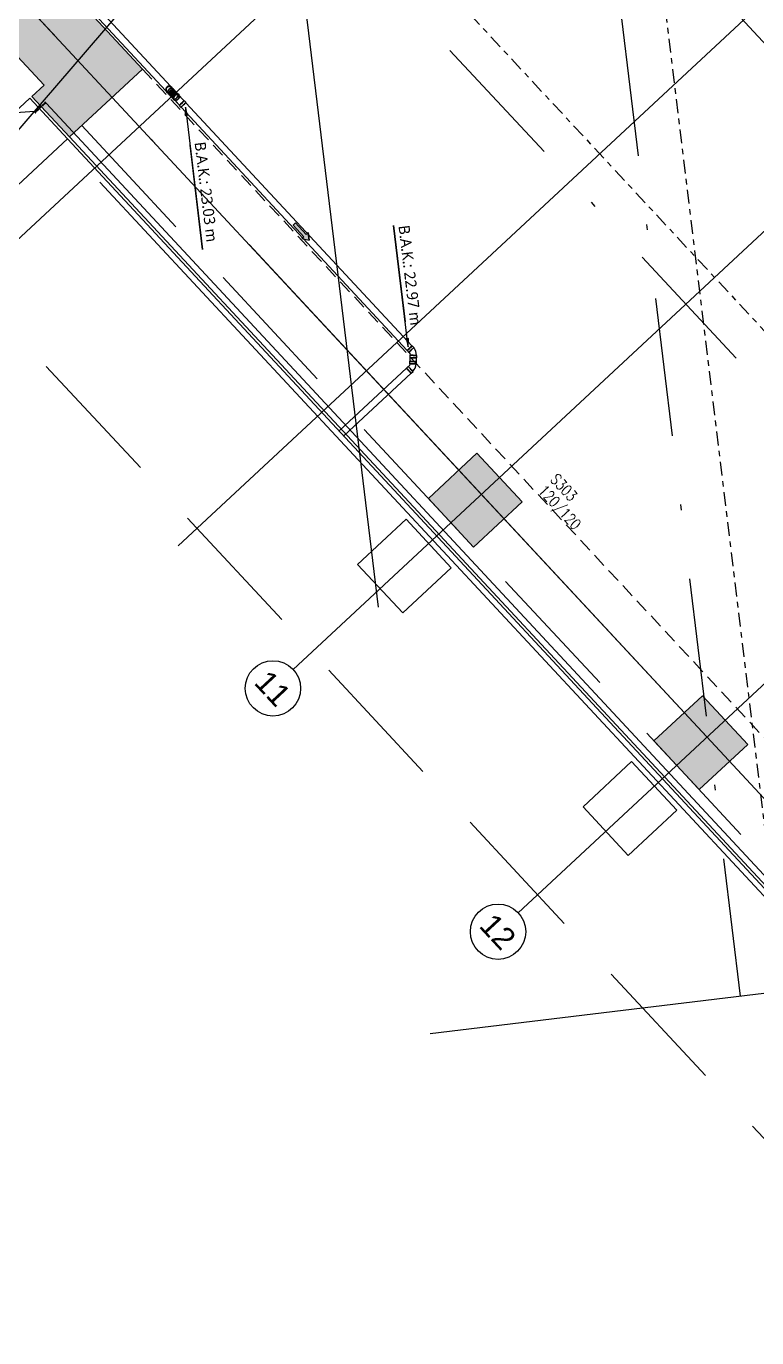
# Model space of a CAD drawing. Header units: millimetres. Extents: x 400382 to 401500, y 4543975 to 4544133.
# Drawn here: x 400471.83 to 400485.04, y 4543986.66 to 4544010.36 of the extents above; entities that cross this region are included whole.
import ezdxf
from ezdxf.enums import TextEntityAlignment as Align

# ---------------------------------------------------------------- set-up
doc = ezdxf.new("R2010")
doc.units = ezdxf.units.MM
for name, pattern in [('AKS', [3, 2.5, -0.25, 0, -0.25]), ('CENTER', [2, 1.25, -0.25, 0.25, -0.25]), ('DASHDOT2', [0.5, 0.25, -0.125, 0, -0.125]), ('HIDDEN', [0.375, 0.25, -0.125]), ('UUC-ST-KAL-I05-101-U-000$0$ACAD_ISO05W100', [33, 24, -3, 0, -3, 0, -3])]:
    doc.linetypes.add(name, pattern=pattern)
for name, color, linetype in [('aks prota', 2, 'AKS'), ('caks prota', 4, 'Continuous'), ('kiriş prota', 6, 'Continuous'), ('kolon prota', 1, 'Continuous'), ('kolon tarama prota', 252, 'Continuous'), ('lkolon prota', 4, 'Continuous'), ('merdiven prota', 2, 'Continuous'), ('not çizgisi prota', 4, 'Continuous'), ('perde prota', 1, 'Continuous'), ('PRT-AL-TUNEL_EKSENI', 14, 'DASHDOT2'), ('skesit prota', 7, 'Continuous'), ('st_s_ölçü', 4, 'Continuous'), ('taks prota', 7, 'Continuous'), ('TARAMA', 8, 'Continuous'), ('tkolon prota', 6, 'Continuous'), ('UUC-ST-KAL-I05-101-U-000$0$st_s_su tutucu', 2, 'Continuous')]:
    doc.layers.add(name, color=color, linetype=linetype)
doc.styles.add('OLCU', font='romanstw.shx')
doc.styles.add('Segoe UI Light_1', font='', dxfattribs={"height": 200})
doc.styles.add('TAKS', font='Arial Unicode.ttf')
doc.styles.add('tkolon', font='romanstw.shx')
doc.styles.get('Segoe UI Light_1').set_extended_font_data('Segoe UI Light')
doc.dimstyles.new('1-50', dxfattribs={"dimtxt": 10, "dimasz": 4, "dimexe": 4, "dimexo": 8, "dimgap": 4, "dimtad": 1, "dimdec": 1, "dimrnd": 0.05, "dimzin": 9, "dimdsep": 46, "dimtxsty": 'OLCU', "dimblk1": 'OBLIQUE', "dimblk2": 'OBLIQUE', "dimsah": 1, "dimcen": 2, "dimdle": 4, "dimclrd": 4, "dimclre": 4, "dimclrt": 3, "dimadec": 1, "dimazin": 0, "dimtfac": 1, "dimtdec": 1, "dimtix": 1, "dimtmove": 2, "dimatfit": 3, "dimldrblk": 'OBLIQUE', "dimfxl": 1, "dimtvp": 1, "dimtolj": 1, "dimtzin": 1, "dimarcsym": 0})

# ---------------------------------------------------------------- blocks, each defined once
blk = doc.blocks.new('Flow Direction - Flow Direction _25mm_-1035271-_17_70 m  ARA KAT')
at = {"layer": 'TARAMA'}
blk.add_hatch(color=256, dxfattribs=at).paths.add_polyline_path([(0, 0), (-117, -78), (-117, -30), (-400, -30), (-400, 30), (-117, 30), (-117, 78)], flags=0)
for p, q in [((-117, 30), (-400, 30)), ((-400, 30), (-400, -30)), ((-117, 30), (-400, 30)), ((-400, 30), (-400, -30)), ((0, 0), (-117, 78)), ((-117, 78), (-117, 30)), ((-117, 78), (0, 0)), ((-117, 30), (-117, 78)), ((-117, -78), (0, 0)), ((-117, -78), (0, 0)), ((-400, -30), (-117, -30)), ((-117, -30), (-400, -30)), ((-117, -30), (-117, -78)), ((-117, -30), (-117, -78))]:
    blk.add_line(p, q, dxfattribs=at)
blk = doc.blocks.new('17.60 mekanik')
at = {"layer": 'kolon tarama prota'}
for points in [[(142740.3, 61096.3), (142751.3, 61085.9), (142753.6, 61089.1)], [(143332.1, 61096.3), (143321.1, 61106.7), (143318.8, 61103.5)]]:
    blk.add_hatch(color=256, dxfattribs=at).paths.add_polyline_path(points, flags=0)
for p, q in [((143153.3, 61226.2), (143295.3, 61123)), ((143332.1, 61096.3), (143153.3, 61226.2)), ((142706.5, 61102.2), (142495.2, 61102.2)), ((142495.2, 61090.4), (142706.5, 61090.4)), ((142704.3, 61102.7), (142701.1, 61102.7)), ((142701.1, 61089.9), (142704.3, 61089.9)), ((142713.5, 61102.2), (142704.3, 61102.2)), ((142704.3, 61090.4), (142713.5, 61090.4)), ((142711, 61102.7), (142706.5, 61102.7)), ((142706.5, 61089.9), (142711, 61089.9)), ((142727.3, 61102), (142711, 61102)), ((142711, 61090.6), (142730.7, 61090.6)), ((142716.6, 61102.7), (142713.5, 61102.7)), ((142713.5, 61089.9), (142716.6, 61089.9)), ((142727.3, 61102), (142716.6, 61102)), ((142716.6, 61090.6), (142727.3, 61090.6)), ((142730.7, 61102), (142727.3, 61102)), ((142735.2, 61102.7), (142730.7, 61102.7)), ((142730.7, 61099.4), (142730.7, 61093.2)), ((142730.7, 61089.9), (142735.2, 61089.9)), ((143335.7, 61102.2), (142735.2, 61102.2)), ((142735.2, 61090.4), (143335.7, 61090.4)), ((142740.3, 61096.3), (142751.3, 61085.9)), ((142753.6, 61089.1), (142740.3, 61096.3)), ((142740.3, 61096.3), (142950.3, 60943.7)), ((142751.3, 61085.9), (142753.6, 61089.1)), ((143321.1, 61106.7), (143318.8, 61103.5)), ((143318.8, 61103.5), (143332.1, 61096.3)), ((143332.1, 61096.3), (143321.1, 61106.7)), ((143340.1, 61102.7), (143335.7, 61102.7)), ((143335.7, 61089.9), (143340.1, 61089.9)), ((143345.1, 61087.9), (143348.3, 61084.7)), ((143357.3, 61093.8), (143354.1, 61096.9)), ((143361.6, 61088.8), (143356.9, 61093.4)), ((143365, 61086), (143361.9, 61089.1)), ((143348.6, 61085.1), (143353.2, 61080.5)), ((143352.9, 61080.1), (143356, 61077)), ((143358.1, 61072), (143358.1, 61067.6)), ((143358.6, 61067.6), (143358.6, 60902.2)), ((143370.4, 60902.2), (143370.4, 61067.6)), ((143370.8, 61067.6), (143370.8, 61072)), ((142950.3, 60943.7), (142796.5, 61055.5))]:
    blk.add_line(p, q, dxfattribs=at)
at = {"layer": 'kolon tarama prota', "flags": 128}
for points in [[(142691.6, 61096.3), (142692.1, 61098.6), (142693.4, 61100.5), (142695.4, 61101.7), (142697.4, 61102)], [(142697.4, 61090.6), (142695.1, 61091.1), (142693.2, 61092.4), (142692, 61094.4), (142691.6, 61096.3)], [(142697.4, 61102), (142697.8, 61102), (142699.2, 61102), (142701.1, 61102)], [(142697.4, 61102), (142699.6, 61101.6), (142701.5, 61100.2), (142702.7, 61098.2), (142703.1, 61096.3)], [(142703.1, 61096.3), (142702.6, 61094), (142701.3, 61092.1), (142699.3, 61090.9), (142697.4, 61090.6)], [(142701.1, 61090.6), (142699, 61090.6), (142697.7, 61090.6), (142697.4, 61090.6)], [(143347.5, 61100.6), (143343.4, 61101.8), (143340.1, 61102)], [(143340.1, 61090.6), (143342.8, 61090.1), (143343.1, 61090)], [(143343.1, 61090), (143345.4, 61088.6), (143345.6, 61088.3)], [(143353.7, 61096.4), (143350.3, 61099.1), (143347.5, 61100.6)], [(143356.5, 61077.5), (143358, 61075.2), (143358.2, 61075)], [(143358.2, 61075), (143358.7, 61072.3), (143358.7, 61072)], [(143368.7, 61079.3), (143366.7, 61083.1), (143364.6, 61085.5)], [(143370.2, 61072), (143369.7, 61076.2), (143368.7, 61079.3)]]:
    blk.add_lwpolyline(points, dxfattribs=at)
at = {"layer": 'kolon tarama prota'}
for radius, start, end in [(6.38, 0, 180), (6.38, 0, 180), (6.38, 180, 0), (6.38, 180, 0), (5.9, 144, 324), (5.71, 0, 180), (5.72, 180, 0), (5.9, 324, 144)]:
    blk.add_arc((142697.4, 61096.3), radius, start, end, dxfattribs=at)
for centre, major_axis, ratio, start_param, end_param in [((142701.1, 61096.3), (0, 6.38), 0.691785, 4.712389, 7.853982), ((142701.1, 61096.3), (0, 6.38), 0.691785, 1.570796, 4.712389), ((142701.1, 61096.3), (0, 5.71), 0.691785, 4.712389, 7.853982), ((142701.1, 61096.3), (0, 5.71), 0.691785, 1.570796, 4.712389), ((142704.3, 61096.3), (0, 6.38), 0.691785, 4.712389, 7.853982), ((142704.3, 61096.3), (0, 6.38), 0.691785, 1.570796, 4.712389), ((142704.3, 61096.3), (0, 5.9), 0.691785, 0, 1.570796), ((142704.3, 61096.3), (0, 5.9), 0.691785, 1.570796, 3.141593), ((142704.3, 61096.3), (0, 5.9), 0.691785, 4.712389, 6.283185), ((142704.3, 61096.3), (0, 5.9), 0.691785, 3.141593, 4.712389), ((142706.5, 61096.3), (0, 6.38), 0.00999, 4.712396, 7.853988), ((142706.5, 61096.3), (0, 5.9), 0.00999, 0, 1.570796), ((142706.5, 61096.3), (0, 5.9), 0.00999, 4.712389, 6.283185), ((142706.5, 61096.3), (0, 6.38), 0.00999, 1.570803, 4.712396), ((142706.5, 61096.3), (0, 5.9), 0.00999, 1.570796, 3.141593), ((142706.5, 61096.3), (0, 5.9), 0.00999, 3.141593, 4.712389), ((142713.5, 61096.3), (0, 6.38), 0.714135, 4.712399, 7.853991), ((142713.5, 61096.3), (0, 6.38), 0.714135, 1.570806, 4.712399), ((142713.5, 61096.3), (0, 5.9), 0.691785, 0, 1.570796), ((142713.5, 61096.3), (0, 5.9), 0.691785, 1.570796, 3.141593), ((142711, 61096.3), (0, 6.38), 0.00999, 4.712396, 7.853988), ((142711, 61096.3), (0, 5.71), 0.00999, 4.712396, 7.853988), ((142711, 61096.3), (0, 6.38), 0.00999, 1.570803, 4.712396), ((142711, 61096.3), (0, 5.71), 0.00999, 1.570803, 4.712396), ((142716.6, 61096.3), (0, 6.38), 0.714135, 4.712399, 7.853991), ((142716.6, 61096.3), (0, 6.38), 0.714135, 1.570806, 4.712399), ((142716.6, 61096.3), (0, 5.72), 0.714135, 4.712399, 7.853991), ((142716.6, 61096.3), (0, 5.71), 0.714135, 1.570806, 4.712399), ((142713.5, 61096.3), (0, 5.9), 0.691785, 4.712389, 6.283185), ((142713.5, 61096.3), (0, 5.9), 0.691785, 3.141593, 4.712389), ((142730.7, 61096.3), (0, 6.38), 0.00999, 4.712396, 7.853988), ((142730.7, 61096.3), (0, 6.38), 0.00999, 1.570803, 4.712396), ((142730.7, 61096.3), (0, 5.71), 0.00999, 4.712396, 7.853988), ((142727.3, 61096.3), (0, 5.72), 0.714135, 4.712399, 5.284595), ((142730.7, 61096.3), (0, 5.71), 0.00999, 1.570803, 4.712396), ((142727.3, 61096.3), (0, 5.72), 0.714135, 4.140203, 4.712399), ((142735.2, 61096.3), (0, 6.38), 0.00999, 4.712396, 7.853988), ((142735.2, 61096.3), (0, 5.9), 0.00999, 0, 1.570796), ((142735.2, 61096.3), (0, 5.9), 0.00999, 1.570796, 3.141593), ((142735.2, 61096.3), (0, 6.38), 0.00999, 1.570803, 4.712396), ((142735.2, 61096.3), (0, 5.9), 0.00999, 4.712389, 6.283185), ((142735.2, 61096.3), (0, 5.9), 0.00999, 3.141593, 4.712389), ((143335.7, 61096.3), (0, 6.38), 0.00999, 6.279034, 9.420626), ((143335.7, 61096.3), (0, 5.9), 0.00999, 0, 1.570796), ((143335.7, 61096.3), (0, 5.9), 0.00999, 1.570796, 3.141593), ((143335.7, 61096.3), (0, 6.38), 0.00999, 3.137441, 6.279034), ((143335.7, 61096.3), (0, 5.9), 0.00999, 4.712389, 6.283185), ((143335.7, 61096.3), (0, 5.9), 0.00999, 3.141593, 4.712389), ((143340.1, 61096.3), (0, 6.38), 0.00999, 3.137441, 6.279034), ((143340.1, 61096.3), (0, 6.38), 0.00999, 6.279034, 9.420626), ((143340.1, 61096.3), (0, 5.71), 0.00999, 3.137441, 6.279034), ((143340.1, 61096.3), (0, 5.71), 0.00999, 6.279034, 9.420626), ((143349.6, 61092.4), (4.51, 4.51), 0.01, 0.004128, 3.145721), ((143349.6, 61092.4), (4.51, 4.51), 0.01, 3.145721, 6.287314), ((143349.6, 61092.4), (4.04, 4.04), 0.01, 3.145721, 6.287314), ((143349.6, 61092.4), (4.04, 4.04), 0.01, 0.004128, 3.145721), ((143352.8, 61089.2), (4.51, 4.51), 0.01, 0.004128, 3.145721), ((143352.8, 61089.2), (4.51, 4.51), 0.01, 3.145721, 6.287314), ((143352.8, 61089.2), (4.17, 4.17), 0.01, 1.570796, 3.141593), ((143352.8, 61089.2), (4.17, 4.17), 0.01, 3.141593, 4.712389), ((143352.8, 61089.2), (4.17, 4.17), 0.01, 0, 1.570796), ((143352.8, 61089.2), (4.17, 4.17), 0.01, 4.712389, 6.283185), ((143357.4, 61084.6), (4.51, 4.51), 0.01, 6.279043, 9.420636), ((143357.4, 61084.6), (4.51, 4.51), 0.01, 3.137451, 6.279043), ((143357.4, 61084.6), (4.17, 4.17), 0.01, 0, 1.570796), ((143357.4, 61084.6), (4.17, 4.17), 0.01, 4.712389, 6.283185), ((143357.4, 61084.6), (4.17, 4.17), 0.01, 1.570796, 3.141593), ((143357.4, 61084.6), (4.17, 4.17), 0.01, 3.141593, 4.712389), ((143360.5, 61081.5), (4.51, 4.51), 0.01, 3.137451, 6.279043), ((143360.5, 61081.5), (4.51, 4.51), 0.01, 6.279043, 9.420636), ((143360.5, 61081.5), (4.04, 4.04), 0.01, 6.279043, 9.420636), ((143360.5, 61081.5), (4.04, 4.04), 0.01, 3.137451, 6.279043), ((143364.5, 61072), (6.38, 0), 0.01, 0.004142, 3.145735), ((143364.5, 61072), (6.38, 0), 0.01, 3.145735, 6.287327), ((143364.5, 61067.6), (6.38, 0), 0.01, 3.145735, 6.287327), ((143364.5, 61067.6), (6.38, 0), 0.01, 0.004142, 3.145735), ((143364.5, 61067.6), (5.9, 0), 0.01, 3.141593, 4.712389), ((143364.5, 61067.6), (5.9, 0), 0.01, 1.570796, 3.141593), ((143364.5, 61072), (5.72, 0), 0.01, 0.004142, 3.145735), ((143364.5, 61072), (5.71, 0), 0.01, 3.145735, 6.287327), ((143364.5, 61067.6), (5.9, 0), 0.01, 4.712389, 6.283185), ((143364.5, 61067.6), (5.9, 0), 0.01, 0, 1.570796)]:
    blk.add_ellipse(centre, major_axis=major_axis, ratio=ratio, start_param=start_param, end_param=end_param, dxfattribs=at)
at = {"layer": 'kolon tarama prota', "xscale": 0.1, "yscale": 0.1, "zscale": 0.1}
blk.add_blockref('Flow Direction - Flow Direction _25mm_-1035271-_17_70 m  ARA KAT', (143069.3, 61096.3), dxfattribs=at)
at = {"layer": 'kolon tarama prota', "char_height": 20, "attachment_point": 1, "rotation": 324, "line_spacing_factor": 1.142579, "style": 'Segoe UI Light_1'}
for s, insert, width in [('B.A.K.: 22.97 m', (143171.7, 61248.2), 212.654), ('B.A.K.: 23.03 m', (142810.3, 61080.9), 213.157)]:
    blk.add_mtext(s, dxfattribs=dict(at, insert=insert, width=width))
blk = doc.blocks.new('_Oblique')
at = {"layer": 'st_s_ölçü', "lineweight": -2}
blk.add_line((-0.5, -0.5), (0.5, 0.5), dxfattribs=at)

msp = doc.modelspace()

# ---------------------------------------------------------------- hatches: boundary and pattern name
at = {"layer": 'kolon tarama prota'}
h = msp.add_hatch(color=256, dxfattribs=at)
h.dxf.hatch_style = 1
h.paths.add_polyline_path([(400473.93, 4544009.589), (400440.752, 4544045.263), (400441.059, 4544042.73), (400472.151, 4544009.299), (400471.931, 4544009.095), (400472.612, 4544008.363)])
h = msp.add_hatch(color=256, dxfattribs=at)
h.dxf.hatch_style = 1
h.paths.add_polyline_path([(400479.977, 4544002.646), (400480.795, 4544001.768), (400479.916, 4544000.95), (400479.099, 4544001.829)])
h = msp.add_hatch(color=256, dxfattribs=at)
h.dxf.hatch_style = 1
h.paths.add_polyline_path([(400484.057, 4543998.26), (400484.874, 4543997.381), (400483.993, 4543996.566), (400483.176, 4543997.445)])

# ---------------------------------------------------------------- linework, layer by layer
at = {"layer": 'aks prota', "ltscale": 10}
for p, q in [((400478.198, 4543999.861), (400465.802, 4544101.936)), ((400478.198, 4543999.861), (400465.802, 4544101.936)), ((400505.428, 4543974.62), (400392.433, 4544096.116)), ((400492.882, 4543988.11), (400408.835, 4544078.48)), ((400470.47, 4544005.385), (400496.003, 4544029.131)), ((400474.577, 4544000.969), (400500.109, 4544024.715)), ((400476.654, 4543998.736), (400502.186, 4544022.482)), ((400480.723, 4543994.34), (400506.266, 4544018.096)), ((400479.134, 4543992.156), (400492.039, 4543993.723))]:
    msp.add_line(p, q, dxfattribs=at)
at = {"layer": 'caks prota', "ltscale": 0.05}
for centre in [(400476.288, 4543998.395), (400480.358, 4543993.998)]:
    msp.add_circle(centre, 0.5, dxfattribs=at)
at = {"layer": 'kiriş prota'}
msp.add_lwpolyline([(400475.165, 4544020.815), (400486.186, 4544008.966)], dxfattribs=at)
at = {"layer": 'kolon prota', "color": 1}
for points in [[(400479.977, 4544002.646), (400480.795, 4544001.768), (400479.916, 4544000.95), (400479.099, 4544001.829)], [(400484.057, 4543998.26), (400484.874, 4543997.381), (400483.993, 4543996.566), (400483.176, 4543997.445)]]:
    msp.add_lwpolyline(points, close=True, dxfattribs=at)
at = {"layer": 'kolon tarama prota'}
for points in [[(400470.318, 4544006.229), (400472.576, 4544008.329), (400471.895, 4544009.061), (400469.637, 4544006.961)], [(400472.576, 4544008.329), (400489.083, 4543990.58)]]:
    msp.add_lwpolyline(points, dxfattribs=at)
at = {"layer": 'kolon tarama prota', "linetype": 'HIDDEN', "ltscale": 10}
msp.add_lwpolyline([(400469.637, 4544006.961), (400487.506, 4543987.748)], dxfattribs=at)
at = {"layer": 'kolon tarama prota'}
for points in [[(400478.696, 4544001.455), (400479.513, 4544000.576), (400478.635, 4543999.759), (400477.817, 4544000.637)], [(400478.696, 4544001.455), (400479.513, 4544000.576), (400478.635, 4543999.759), (400477.817, 4544000.637)], [(400482.773, 4543997.071), (400483.591, 4543996.192), (400482.712, 4543995.375), (400481.895, 4543996.253)], [(400482.773, 4543997.071), (400483.591, 4543996.192), (400482.712, 4543995.375), (400481.895, 4543996.253)]]:
    msp.add_lwpolyline(points, close=True, dxfattribs=at)
at = {"layer": 'perde prota'}
for points in [[(400473.93, 4544009.589), (400440.752, 4544045.263), (400441.059, 4544042.73), (400472.151, 4544009.299), (400471.931, 4544009.095), (400472.612, 4544008.363)], [(400473.93, 4544009.589), (400472.612, 4544008.363)], [(400489.12, 4543990.614), (400472.612, 4544008.363)]]:
    msp.add_lwpolyline(points, dxfattribs=at)
at = {"layer": 'perde prota', "linetype": 'HIDDEN'}
msp.add_lwpolyline([(400473.93, 4544009.589), (400490.438, 4543991.84)], dxfattribs=at)
at = {"layer": 'perde prota', "linetype": 'HIDDEN', "ltscale": 10}
msp.add_lwpolyline([(400472.832, 4544008.567), (400487.136, 4543993.187)], dxfattribs=at)
at = {"layer": 'PRT-AL-TUNEL_EKSENI', "ltscale": 10}
for p, q in [((400484.743, 4543992.832), (400471.41, 4544102.627)), ((400396.131, 4544099.555), (400509.126, 4543978.059))]:
    msp.add_line(p, q, dxfattribs=at)
at = {"layer": 'skesit prota', "linetype": 'CENTER', "ltscale": 0.2}
for points in [[(400471.977, 4544104.59), (400486.286, 4543986.758)], [(400439.4, 4544054.073), (400492.188, 4543997.313)]]:
    msp.add_lwpolyline(points, dxfattribs=at)
at = {"layer": 'UUC-ST-KAL-I05-101-U-000$0$st_s_su tutucu', "linetype": 'UUC-ST-KAL-I05-101-U-000$0$ACAD_ISO05W100', "ltscale": 0.05}
msp.add_lwpolyline([(400472.055, 4544008.897, -0.57735), (400472.054, 4544008.9), (400472.08, 4544008.923, -0.57735), (400472.083, 4544008.923), (400472.088, 4544008.9, 0.57735), (400472.091, 4544008.899), (400472.125, 4544008.93), (400472.129, 4544008.926), (400472.132, 4544008.928), (400472.128, 4544008.933), (400472.152, 4544008.955), (400472.156, 4544008.951), (400472.159, 4544008.953), (400472.155, 4544008.958), (400472.17, 4544008.972), (400472.185, 4544008.968), (400472.189, 4544008.972), (400472.167, 4544008.995), (400472.164, 4544008.991), (400472.166, 4544008.976), (400472.151, 4544008.962), (400472.147, 4544008.966), (400472.144, 4544008.963), (400472.148, 4544008.959), (400472.124, 4544008.936), (400472.12, 4544008.941), (400472.117, 4544008.938), (400472.121, 4544008.934), (400472.093, 4544008.908, -0.57735), (400472.09, 4544008.909), (400472.085, 4544008.931, 0.57735), (400472.083, 4544008.932), (400472.046, 4544008.898, 0.57735), (400472.047, 4544008.895), (400472.068, 4544008.888, -0.57735), (400472.069, 4544008.885), (400472.041, 4544008.859), (400472.037, 4544008.864), (400472.034, 4544008.861), (400472.038, 4544008.857), (400472.014, 4544008.834), (400472.01, 4544008.839), (400472.007, 4544008.836), (400472.011, 4544008.832), (400471.996, 4544008.817), (400471.981, 4544008.821), (400471.977, 4544008.818), (400471.998, 4544008.795), (400472.002, 4544008.798), (400472, 4544008.814), (400472.015, 4544008.828), (400472.019, 4544008.823), (400472.022, 4544008.826), (400472.018, 4544008.831), (400472.042, 4544008.853), (400472.046, 4544008.849), (400472.049, 4544008.851), (400472.045, 4544008.856), (400472.078, 4544008.887, 0.57735), (400472.078, 4544008.89)], format="xyb", close=True, dxfattribs=at)
at = {"layer": 'UUC-ST-KAL-I05-101-U-000$0$st_s_su tutucu', "linetype": 'UUC-ST-KAL-I05-101-U-000$0$ACAD_ISO05W100'}
for points in [[(400489.506, 4543989.971), (400471.998, 4544008.795)], [(400472.189, 4544008.972), (400489.697, 4543990.148)]]:
    msp.add_lwpolyline(points, dxfattribs=at)

# ---------------------------------------------------------------- block references
at = {"layer": 'merdiven prota', "xscale": 0.01, "yscale": 0.01, "zscale": 0.01, "rotation": 312.9239939574316}
msp.add_blockref('17.60 mekanik', (399055.222, 4544638.047), dxfattribs=at)

# ---------------------------------------------------------------- texts
at = {"layer": 'lkolon prota', "style": 'tkolon', "width": 0.8}
msp.add_text('120/120', height=0.2, rotation=312.924, dxfattribs=at).set_placement((400481.07, 4544001.955))
at = {"layer": 'taks prota', "style": 'TAKS'}
for s, p in [('11', (400476.288, 4543998.395)), ('12', (400480.356, 4543994))]:
    msp.add_text(s, height=0.4, rotation=312.924, dxfattribs=at).set_placement(p, align=Align.MIDDLE_CENTER)
at = {"layer": 'tkolon prota', "style": 'tkolon', "width": 0.8}
msp.add_text('S303', height=0.2, rotation=312.924, dxfattribs=at).set_placement((400481.289, 4544002.159))

# ---------------------------------------------------------------- leaders
at = {"layer": 'not çizgisi prota'}
msp.add_leader([(400471.978, 4544008.824), (400470.743, 4544008.731), (400469.751, 4544009.797)], dimstyle='1-50', override={"dimasz": 12, "dimgap": 4, "dimtad": 0}, dxfattribs=at)

doc.saveas('drawing.dxf')
